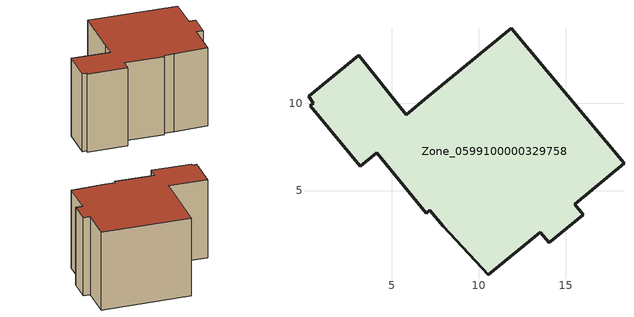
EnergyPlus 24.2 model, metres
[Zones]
Zone_0599100000329758
 floor ground (C_G): 0.49,10.02 0.21,10.41 3.1,12.77 5.84,9.35 7.05,10.4 11.85,14.33 18.33,6.56 15.49,4.22 15.98,3.62 14.11,2.07 14.03,2.01 13.53,2.61 10.54,0.15 7.94,2.94 7.19,3.86 6.98,3.69 4.12,7.17 3.17,6.38 0.3,9.87 z0
 wall outside (C_F): 4.12,7.17 6.98,3.69 7.19,3.86 7.94,2.94 10.54,0.15 13.53,2.61 14.03,2.01 14.11,2.07 15.98,3.62 15.49,4.22 18.33,6.56 11.85,14.33 7.05,10.4 5.84,9.35 3.1,12.77 0.21,10.41 0.49,10.02 0.3,9.87 3.17,6.38 4.12,7.17 z0:9.34
 roof outside (C_R): 0.21,10.41 0.49,10.02 0.3,9.87 3.17,6.38 4.12,7.17 6.98,3.69 7.19,3.86 7.94,2.94 10.54,0.15 13.53,2.61 14.03,2.01 14.11,2.07 15.98,3.62 15.49,4.22 18.33,6.56 11.85,14.33 7.05,10.4 5.84,9.35 3.1,12.77 z9.34
[BUILDING]
Pand.0599100000329758: North Axis=0; Terrain=City; Loads Convergence Tolerance Value=0.04; Temperature Convergence Tolerance Value=0.4; Solar Distribution=FullExterior; Maximum Number of Warmup Days=25; Minimum Number of Warmup Days=1
[Site:Location]
Rotterdam.The.Hague.AP_ZH_NLD Design_Conditions: Latitude=51.96; Longitude=4.45; Time Zone=1; Elevation=-4.5
[SITE:GROUNDTEMPERATURE:BUILDINGSURFACE]
18, 18, 18, 18, 18, 18, 18, 18, 18, 18, 18, 18
[MATERIAL] Thermal Absorptance=0.9; Solar Absorptance=0.7; Visible Absorptance=0.7
Name | Roughness | Thickness | Conductivity | Density | Specific Heat
G.TI.1946 | MediumSmooth | 0.15 | 1 | 540 | 1210
F.TI.1946 | Rough | 0.3 | 0.857143 | 1920 | 840
R.TI.1946 | MediumRough | 0.2 | 0.1 | 1500 | 1000
[CONSTRUCTION]
C_G: G.TI.1946
C_F: F.TI.1946
C_R: R.TI.1946
[ZONE]
Zone_0599100000329758: Type=1; Multiplier=1; Ceiling Height=Autocalculate; Volume=Autocalculate; Floor Area=autocalculate; Part of Total Floor Area=Yes
[ZONEINFILTRATION:DESIGNFLOWRATE]
Infil_Zone_0599100000329758: Zone or ZoneList or Space or SpaceList=Zone_0599100000329758; Schedule=AlwaysOn; Design Flow Rate Calculation Method=Flow/Area; Flow Rate per Floor Area=0.003; Constant Term Coefficient=1; Temperature Term Coefficient=0; Velocity Term Coefficient=0; Velocity Squared Term Coefficient=0
[HVACTEMPLATE:ZONE:IDEALLOADSAIRSYSTEM]
Zone_0599100000329758: Maximum Heating Supply Air Temperature=50; Minimum Cooling Supply Air Temperature=13; Maximum Heating Supply Air Humidity Ratio=0.0156; Minimum Cooling Supply Air Humidity Ratio=0.0077; Heating Limit=NoLimit; Cooling Limit=NoLimit; Dehumidification Control Type=ConstantSensibleHeatRatio; Cooling Sensible Heat Ratio=0.7; Dehumidification Setpoint=60; Humidification Control Type=None; Humidification Setpoint=30; Outdoor Air Method=None; Outdoor Air Flow Rate per Person=0.00944; Outdoor Air Flow Rate per Zone Floor Area=0; Outdoor Air Flow Rate per Zone=0; Demand Controlled Ventilation Type=None; Outdoor Air Economizer Type=NoEconomizer; Heat Recovery Type=None; Sensible Heat Recovery Effectiveness=0.7; Latent Heat Recovery Effectiveness=0.65
[ZONECONTROL:THERMOSTAT]
ThermostatControl_Zone_0599100000329758: Zone or ZoneList=Zone_0599100000329758; Control Type Schedule=DualSetpointControlType; Control 1=Thermostat_Zone_0599100000329758; Temperature Difference Between Cutout And Setpoint=0
[THERMOSTATSETPOINT:DUALSETPOINT]
Thermostat_Zone_0599100000329758: Heating Setpoint Temperature Schedule=HeatingSetpoint_Zone_0599100000329758; Cooling Setpoint Temperature Schedule=CoolingSetpoint_Zone_0599100000329758
[SCHEDULE:COMPACT]
HeatingSetpoint_Zone_0599100000329758: Through: 12/31, For: AllDays, Until: 24:00, 21
CoolingSetpoint_Zone_0599100000329758: Through: 12/31, For: AllDays, Until: 24:00, 24
DualSetpointControlType: Through: 12/31, For: AllDays, Until: 24:00, 4
AlwaysOn: Through: 12/31, For: AllDays, Until: 24:00, 1
